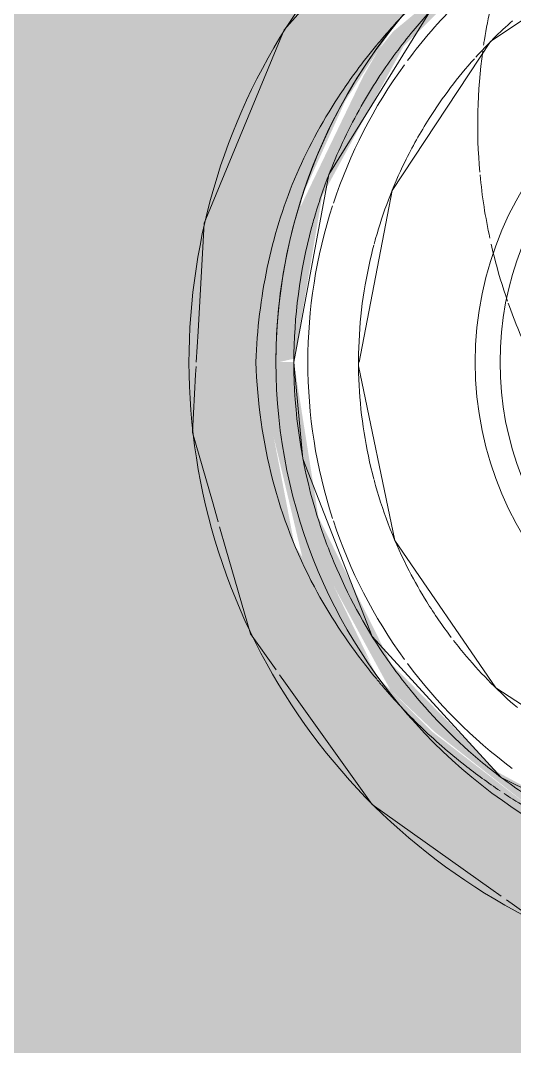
# Model space of a CAD drawing. Header units: metres. Extents: x 42.1 to 94.3, y -3.4 to 61.2.
# Drawn here: x 42.9421 to 42.9696, y 58.8836 to 58.9409 of the extents above; entities that cross this region are included whole.
import ezdxf

# ---------------------------------------------------------------- set-up
doc = ezdxf.new("R2010")
doc.units = ezdxf.units.M
doc.layers.add('ARQ_1100_BASE_TÉRREO_GARAGEM_dwg', color=7, linetype='Continuous', lineweight=5, true_color=0x767676)
doc.layers.add('KIRYA - PISO', color=7, linetype='Continuous', lineweight=5)
doc.layers.add('P-SANR-FIXT', color=7, linetype='Continuous', lineweight=5)

# ---------------------------------------------------------------- blocks, each defined once
blk = doc.blocks.new('USO_ESG_Cuba lavatório retângular - Uso geral-4179220-TÉRREO F_S 2')
at = {"layer": 'P-SANR-FIXT', "true_color": 0xf3f3f3, "transparency": 33554560}
h = blk.add_hatch(color=7, dxfattribs=at)
h.paths.add_polyline_path([(-0.1577742693706414, -0.357624999999851), (0.1869294648993632, -0.357624999999851), (0.1869294648993624, -0.1449999999999286), (-0.1858498807489766, -0.1449999999999286), (-0.1858498807489775, -0.357624999999851), (-0.1731071461119441, -0.357624999999851)])
h.paths.add_polyline_path([(6.036984245838539e-14, -0.2799999999999271), (-0.009270509831188219, -0.2785316954887822), (-0.01763355756871367, -0.2742705098311759), (-0.02427050983118833, -0.2676335575687012), (-0.02512147617277536, -0.2661279080109149), (-0.02896880295329542, -0.2601993078303887), (-0.03101997323187399, -0.2495252780338277), (-0.02853169548879464, -0.2391271243805102), (-0.02329843698083179, -0.2310628503780678), (-0.02032718487592323, -0.2284231174758867), (-0.01763355756871502, -0.225729490168679), (-0.009270509831187677, -0.2214683045110727), (0.0005397920751905673, -0.2200854946656388), (0.009270509831308147, -0.2214683045110727), (0.01763355756883414, -0.225729490168679), (0.02427050983130853, -0.2323664424311531), (0.02620106032315622, -0.2358070138571937), (0.02875675427857716, -0.2397917578824771), (0.03085075423789607, -0.2499999999999275), (0.02853169548891457, -0.2605591455052985), (0.02313259905120621, -0.2689772181099839), (0.02127662880824103, -0.2706274385917687), (0.01763355756883468, -0.2742705098311753), (0.009270509831308959, -0.2785316954887822), (0.0005397920751905673, -0.2799145053342166)])
h = blk.add_hatch(color=7, dxfattribs=at)
h.paths.add_polyline_path([(6.036984245838539e-14, -0.2799999999999271), (0.009270509831308959, -0.2785316954887816), (0.01763355756883468, -0.2742705098311753), (0.02103682275738422, -0.2706274385917687), (0.01495262399933373, -0.2754181547743038), (0.005115685665265587, -0.278850762799462), (-0.005740251485416417, -0.2786740848809623), (-0.015120856965007, -0.2753702936348696), (-0.02127662880812083, -0.2706274385917687), (-0.01763355756871367, -0.2742705098311759), (-0.009270509831188219, -0.2785316954887822), (-0.001606219073634951, -0.2797455998909019)])
h.paths.add_polyline_path([(0.02350055916125775, -0.2684035082387531), (0.02427050983130853, -0.2676335575687012), (0.0239943821674375, -0.2676335575687012)])
h.paths.add_polyline_path([(0.02533763338728054, -0.2344607903327757), (0.02427050983130853, -0.2323664424311531), (0.02411113747499953, -0.2325484830128286), (0.02427050983130853, -0.2327969705295954)])
h.paths.add_polyline_path([(0.02216480677852338, -0.230260739378368), (0.01763355756883441, -0.225729490168679), (0.009270509831308688, -0.2214683045110727), (6.009912567606079e-14, -0.2199999999999278), (-0.009270509831187677, -0.2214683045110727), (-0.01763355756871421, -0.225729490168679), (-0.01994290398108996, -0.2284231174758867), (-0.01512085696500727, -0.2246297063649858), (-0.005298960460554489, -0.2211704951486056), (0.005740251485536615, -0.2213671799762954), (0.01495262399933346, -0.2245818452255522), (0.01983103110264419, -0.2284231174758867)])
h = blk.add_hatch(color=7, dxfattribs=at)
h.paths.add_polyline_path([(0.008961492836928322, -0.2224193610273682), (0.00459006045351066, -0.2211339034132476), (0.001076464003265606, -0.2211704951486056), (0.008652475842557699, -0.2223704175436639)])
h.paths.add_polyline_path([(0.02948634135042344, -0.2499999999999275), (0.03000000000006005, -0.2499999999999275), (0.02853169548891457, -0.2407294901686794), (0.02399438216743641, -0.2323664424311531), (0.0229268492900269, -0.231022781889871), (0.02216480677852338, -0.230260739378368), (0.01495262399933346, -0.2245818452255522), (0.009409097057922141, -0.2226474267692661), (0.01763355756883441, -0.2271262924153521), (0.02356980799348108, -0.2331668081476016), (0.02762958245631962, -0.241347524157432), (0.02900000000005486, -0.2499999999999275)])
h.paths.add_polyline_path([(-0.00896149283681868, -0.2224193610273682), (-0.001606219073634951, -0.2210516804307998), (-0.006172342022609642, -0.2214683045110727), (-0.008683812833991158, -0.2223246765180948)])
h.paths.add_polyline_path([(-0.02982850638679646, -0.2499999999999275), (-0.02896880295329542, -0.24980302959939), (-0.02742318694954413, -0.2407294901686789), (-0.02287370758452634, -0.2323664424311537), (-0.01683319185227034, -0.2264301920065013), (-0.01020990871278061, -0.2229001007567957), (-0.01512085696500727, -0.2246297063649858), (-0.02346149283681863, -0.2315574254367832), (-0.02427050983118833, -0.2325607816963244), (-0.02512147617277536, -0.234036557912982), (-0.02862534557805542, -0.2413207735615983), (-0.02999999999993985, -0.2499999999999275)])
h = blk.add_hatch(color=7, dxfattribs=at)
h.paths.add_polyline_path([(-0.03112010454862275, -0.2499999999999275), (-0.02999999999993985, -0.2499999999999275), (-0.02853169548879464, -0.2407294901686789), (-0.02613361996706347, -0.2354317712737678), (-0.02896880295329542, -0.2398006921694668), (-0.03101997323187237, -0.2495252780338277)])
h.paths.add_polyline_path([(0.03085075423789715, -0.2499999999999275), (0.02832062273725747, -0.2391117576227333), (0.02625332195385592, -0.2362579303333075), (0.02853169548891457, -0.2407294901686794), (0.03000000000006005, -0.2499999999999275)])
h.paths.add_polyline_path([(0.02350055916125613, -0.2315964917610997), (0.02313259905120594, -0.231022781889871), (0.02347751561326932, -0.2315734482131129)])
h = blk.add_hatch(color=7, dxfattribs=at)
h.paths.add_polyline_path([(-0.02473141780710439, -0.2667289747330973), (-0.02862922056194124, -0.2586547607528752), (-0.02999999999993985, -0.249999999999928), (-0.03112010454862275, -0.249999999999928), (-0.02853169548879437, -0.2608728756193458), (-0.02613361996706347, -0.2645682287260882)])
h.paths.add_polyline_path([(0.0253376333872781, -0.2655392096670831), (0.0288369280312818, -0.2598173953671529), (0.03085075423789498, -0.2499999999999388), (0.03000000000006005, -0.2499999999999275), (0.02853169548891457, -0.2592705098311761), (0.025562483296645, -0.2650979168727984)])
h = blk.add_hatch(color=7, dxfattribs=at)
h.paths.add_polyline_path([(5.495550681189343e-14, -0.2789999999999279), (0.006081789383340881, -0.2785316954887822), (0.008584333683063581, -0.2776403751139855), (0.0005397920751905673, -0.2789145053342158)])
h.paths.add_polyline_path([(5.495550681189343e-14, -0.2789999999999279), (-0.008683812833991158, -0.2776753234817607), (-0.004983538829727943, -0.2788396536074532), (-0.001606219073634951, -0.2789483195690556)])
h.paths.add_polyline_path([(-0.00896149283681841, -0.2775806389724873), (-0.01763355756871394, -0.2728737075845142), (-0.02356980799336738, -0.2668331918522609), (-0.02762958245620863, -0.2586524758424294), (-0.02899999999994495, -0.249999999999928), (-0.02999999999993958, -0.249999999999928), (-0.02853169548879437, -0.2592705098311761), (-0.02362944557674037, -0.2682746218231495), (-0.02114980277121716, -0.2706274385917687), (-0.01512085696500997, -0.2753702936348675), (-0.009034897147017358, -0.2775523724557731)])
h.paths.add_polyline_path([(0.008961492836928592, -0.2775806389724873), (0.01495262399933346, -0.2754181547743038), (0.02350055916125775, -0.2684035082387531), (0.02625332195249395, -0.26374206966922), (0.02853169548891457, -0.2592705098311761), (0.03000000000006005, -0.2499999999999275), (0.02897196629984495, -0.2501769978170903), (0.02728877662583338, -0.2595343049447544), (0.02287370758463679, -0.2676335575687012), (0.01683319185238783, -0.2735698079933503), (0.009032939408890736, -0.2775442351257937)])
at = {"layer": 'P-SANR-FIXT', "color": 8, "true_color": 0x808080, "flags": 128}
for points in [[(-0.02899999999994495, -0.2499999999999275), (-0.02704463938920329, -0.2395315960955598), (-0.02144224273753211, -0.2304748821671876), (-0.01294830699241004, -0.2240511783305556), (-0.002708260249435217, -0.2211267368240927), (0.007897002039435363, -0.2220959257671204), (0.01743733420894368, -0.226828047650427), (0.02462619903580339, -0.2346849642163686), (0.0284941604428845, -0.2446071509701222), (0.02900000000005486, -0.2499999999999275)], [(0.02900000000005486, -0.2499999999999275), (0.0270446393893132, -0.2604684039042957), (0.02144224273764229, -0.2695251178326679), (0.01294830699251995, -0.2759488216692998), (0.002708260249545399, -0.2788732631757628), (-0.007897002039325182, -0.2779040742327351), (-0.01743733420883377, -0.2731719523494285), (-0.02462619903569375, -0.2653150357834869), (-0.02849416044277486, -0.2553928490297333), (-0.02899999999994495, -0.249999999999928)]]:
    blk.add_lwpolyline(points, dxfattribs=at)
at = {"layer": 'P-SANR-FIXT', "color": 8, "true_color": 0x808080}
for centre, radius, start, end in [((3.519318170219776e-15, -0.2499999999999989), 0.02999999999999996, 90.00000000000006, 180), ((-1.624300819367011e-15, -0.2499999999999992), 0.02899999999999998, 140.4197907376909, 146.550189210053), ((-1.624300819367011e-15, -0.2499999999999992), 0.02899999999999999, 158.0128132541255, 163.3180037584245), ((3.519318170219776e-15, -0.2499999999999989), 0.02999999999999995, 180.0000000000005, 2.544443745170813e-13), ((-1.624300819367011e-15, -0.2499999999999992), 0.02900000000000002, 196.6819962415716, 201.9871867458876), ((-1.624300819367011e-15, -0.2499999999999992), 0.02900000000000002, 213.449810789949, 219.5802092623046), ((-1.624300819367011e-15, -0.2499999999999992), 0.02900000000000002, 230.4197907376943, 236.5501892100515)]:
    blk.add_arc(centre, radius, start, end, dxfattribs=at)
at = {"layer": 'P-SANR-FIXT'}
for radius, start, end in [(0.03000000000000006, 359.9999999999994, 179.9999999999995), (0.03000000000000004, 180, 359.9999999999994)]:
    blk.add_arc((3.522040309968044e-15, -0.2499999999999989), radius, start, end, dxfattribs=at)
at = {"layer": 'P-SANR-FIXT', "color": 9, "true_color": 0xb9b9b9}
for radius, start, end in [(0.02899999999999997, 135.0000000000001, 140.4197907376909), (0.02899999999999998, 146.5501892100529, 150.0000000000001), (0.02899999999999998, 150.0000000000001, 158.0128132541255), (0.02899999999999999, 163.3180037584245, 165.0000000000001), (0.02899999999999998, 165.0000000000001, 180), (0.02900000000000001, 180.0000000000007, 196.6819962415716), (0.02900000000000002, 201.9871867458876, 213.4498107899491), (0.02900000000000003, 219.5802092623046, 230.4197907376943)]:
    blk.add_arc((-1.624300819367011e-15, -0.2499999999999992), radius, start, end, dxfattribs=at)
at = {"layer": 'P-SANR-FIXT'}
for points, knots in [([(-0.02403998180995364, -0.2319027482001749), (-0.02379727600941851, -0.2316179424690261), (-0.02311581094524697, -0.2308459525267087), (-0.02239825321203478, -0.2301092565046545), (-0.02192373168158194, -0.2296519811028629)], [0.2102138253694852, 0.2102138253694852, 0.2102138253694852, 0.2102138253694852, 0.2222222222222222, 0.243338197191772, 0.243338197191772, 0.243338197191772, 0.243338197191772]), ([(-0.03112010454868079, -0.2499999999999992), (-0.03105362433145359, -0.2481783265250007), (-0.03073618522186431, -0.2455380452976555), (-0.02987031279107671, -0.2421968041518991), (-0.02872634851095996, -0.2389891832788834), (-0.0270599446991954, -0.2358968064746837), (-0.02551123722189162, -0.2337410398351767), (-0.02497458883688078, -0.2330510086531607)], [0, 0, 0, 0, 0.05555555555555555, 0.08333333333333333, 0.1111111111111111, 0.1666666666666667, 0.1944444444444444, 0.1944444444444444, 0.1944444444444444, 0.1944444444444444]), ([(-0.02499279955686044, -0.2669259175787838), (-0.02606347197378125, -0.2655488530916617), (-0.02827344636412887, -0.2622050153227219), (-0.03041345455304413, -0.2566422125314605), (-0.03103700427714679, -0.2522770918437474), (-0.0311201045486808, -0.2499999999999992)], [0.805857110325519, 0.805857110325519, 0.805857110325519, 0.805857110325519, 0.8611111111111112, 0.9305555555555556, 1, 1, 1, 1])]:
    blk.add_open_spline(points, degree=3, knots=knots, dxfattribs=at)
at = {"layer": 'P-SANR-FIXT', "color": 8, "true_color": 0x808080}
for points in [[(-0.02497458883688078, -0.2330510086531607), (-0.02477851308797816, -0.2327988912806707), (-0.02457971234495466, -0.2325505862453667), (-0.02437794424097375, -0.2323059112329072)], [(-0.02435206561145535, -0.2322745689903774), (-0.02424882609734565, -0.2321496908823177), (-0.02414480894535608, -0.2320257587292874), (-0.02403998180995364, -0.2319027482001749)], [(-0.02437595691079662, -0.2676956636195268), (-0.02458451448176946, -0.2674430921687434), (-0.02479029243868345, -0.2671863757323926), (-0.02499279955686044, -0.2669259175787839)]]:
    blk.add_open_spline(points, degree=3, dxfattribs=at)
for points, knots in [([(-0.02403714196071508, -0.2680994922464834), (-0.02407518832654522, -0.2680548629027162), (-0.02417988090358135, -0.267931396354899), (-0.02428393215924985, -0.2678068733596581), (-0.02434998133053575, -0.2677270822901375)], [0.7897861746305082, 0.7897861746305082, 0.7897861746305082, 0.7897861746305082, 0.7916666666666667, 0.794972724931631, 0.794972724931631, 0.794972724931631, 0.794972724931631]), ([(-0.01749531561705512, -0.2739212432292906), (-0.01816731977245275, -0.273469286319818), (-0.01971762638905089, -0.2723405035948135), (-0.02116492023862175, -0.2710808428277392), (-0.02194427389185941, -0.2703284754415509)], [0.6964449301132809, 0.6964449301132809, 0.6964449301132809, 0.6964449301132809, 0.7222222222222222, 0.7569444444444444, 0.7569444444444444, 0.7569444444444444, 0.7569444444444444]), ([(0.01717431462174295, -0.2740740071374929), (0.01644866360422842, -0.2745556097757242), (0.01423808308764814, -0.2758951355347435), (0.01021899331821249, -0.2776705958560101), (0.005764528273547003, -0.2788405171880327), (0.001900747137033993, -0.2792696924367858), (-0.001422129793611786, -0.2792968214804701), (-0.004680033971890694, -0.2789893877572354), (-0.00888830075621569, -0.2781170452465415), (-0.0130842880045422, -0.2765367484810677), (-0.01604177577530616, -0.2748690770945166), (-0.01711486268795945, -0.2741739089616074), (-0.01727548199093927, -0.2740677878146403)], [0.3055555555555556, 0.3055555555555556, 0.3055555555555556, 0.3055555555555556, 0.3333333333333333, 0.3888888888888888, 0.4444444444444444, 0.4791666666666666, 0.5138888888888888, 0.548611111111111, 0.5833333333333333, 0.6527777777777777, 0.6875, 0.6936391645320983, 0.6936391645320983, 0.6936391645320983, 0.6936391645320983])]:
    blk.add_open_spline(points, degree=3, knots=knots, dxfattribs=at)
at = {"layer": 'P-SANR-FIXT'}
blk.add_open_spline([(-0.02194427389185941, -0.2703284754415509), (-0.02268141917695506, -0.2696168548966487), (-0.02337268369281093, -0.268878918502059), (-0.02403714196071508, -0.2680994922464834)], degree=3, dxfattribs=at)
blk = doc.blocks.new('USO_ESG_Sifão de Uso Geral - Sifão para lavatório-4179222-TÉRREO F_S 2')
at = {"layer": 'P-SANR-FIXT', "color": 9, "true_color": 0xbcbcbc}
for p, q in [((-0.03434721384619647, -0.2482944531151773), (-0.03444189542992809, -0.2499999999999291)), ((-0.03445581908005833, -0.2502508136974663), (-0.03448041153741389, -0.2506938099738064)), ((-0.03354729747788352, -0.2577815149291243), (-0.03322347857479796, -0.2589022042538144)), ((-0.03314216392376371, -0.2591836222330829), (-0.03278713486881571, -0.2604123252768021)), ((-0.02979394682969628, -0.2674416545288278), (-0.02945939171931586, -0.2679122392906759)), ((-0.01801275054707932, -0.2793822667196794), (-0.01744198573325958, -0.2797863272154466))]:
    blk.add_line(p, q, dxfattribs=at)
at = {"layer": 'P-SANR-FIXT', "color": 8, "true_color": 0x808080, "flags": 128}
for points in [[(5.657980750584102e-14, -0.2246060849038926), (-0.009764060963215084, -0.2265582842476588), (-0.01802686516218653, -0.2321147251536467), (-0.02351797904032363, -0.2404210863996809), (-0.02535473021846156, -0.2499999999999275)], [(-0.02539312562269686, -0.2502002373887445), (-0.02336399490167426, -0.2599486012150123), (-0.01774257245703068, -0.2681673346010722), (-0.01395663505774508, -0.2706274385917687)]]:
    blk.add_lwpolyline(points, dxfattribs=at)
at = {"layer": 'P-SANR-FIXT', "color": 8, "true_color": 0x797979, "flags": 128}
for points in [[(-0.02557307762365547, -0.227008030098528), (-0.02954356584367739, -0.2314542034785673), (-0.0340120740607537, -0.2422574119664134), (-0.03434721384619647, -0.2482944531151773)], [(-0.03448041153741389, -0.2506938099738064), (-0.03466008330918069, -0.253930327768898), (-0.03354729747788352, -0.2577815149291243)], [(-0.03278713486881571, -0.2604123252768021), (-0.03141480418302927, -0.2651617587868637), (-0.02998932494642532, -0.2671668359363781)], [(-0.02945939171931586, -0.2679122392906759), (-0.02464077150991017, -0.2746901039034858), (-0.01801275054707932, -0.2793822667196794)], [(-0.0171388787439527, -0.2800009051946852), (-0.01509889698238817, -0.2814450657700674), (-0.01039704083028308, -0.2827934658938484)]]:
    blk.add_lwpolyline(points, dxfattribs=at)
at = {"layer": 'P-SANR-FIXT', "color": 8, "true_color": 0x797979}
blk.add_arc((0, -0.2500000000000007), 0.03484968565129577, 129.8989262658566, 269.9999999999993, dxfattribs=at)
at = {"layer": 'P-SANR-FIXT', "color": 9, "true_color": 0xbfbfbf}
for centre, radius, start, end in [((0, -0.2500000000000007), 0.02822349525623124, 134.7800862559656, 143.4192011927717), ((0, -0.2500000000000007), 0.01888887034603921, 90.00000000000045, 269.9999999999999), ((0, -0.2500000000000025), 0.01750000469312064, 95.39646632320525, 264.603533676795), ((0, -0.2500000000000007), 0.02822349525623125, 143.9999999999998, 161.7096203651315), ((0, -0.2500000000000007), 0.02539391509603866, 138.1989370064906, 147.637686742631), ((0, -0.2500000000000007), 0.02539391509603867, 153.9261303949735, 164.2656334787562), ((0, -0.2500000000000007), 0.02822349525623124, 161.9999999999998, 197.9999999999993), ((0, -0.2500000000000007), 0.02539391509603868, 170.214211710638, 182.9376318974669), ((0, -0.2500000000000007), 0.02539391509603869, 195.7343665267853, 207.2993507262768), ((0, -0.2500000000000007), 0.02822349525623121, 198.2903796348602, 215.9999999999993), ((0, -0.2500000000000007), 0.02539391509603869, 211.7769346557255, 217.2227073235928), ((0, -0.2500000000000007), 0.02539391509603869, 217.6991889927403, 220.299917787229), ((0, -0.2500000000000007), 0.0282234952562312, 216.5807988072197, 233.4192011927835)]:
    blk.add_arc(centre, radius, start, end, dxfattribs=at)
at = {"layer": 'P-SANR-FIXT', "color": 8, "true_color": 0x808080}
for radius, start, end in [(0.01888887034603921, 90.00000000000045, 269.9999999999999), (0.02539391509603865, 131.4240903119945, 137.9410084694817), (0.02539391509603866, 147.637686742631, 153.9261303949735), (0.02539391509603866, 164.2656334787562, 165.0000000000006), (0.02539391509603867, 165.0929431047024, 170.214211710638), (0.02539391509603868, 182.9376318974669, 194.9070568952813), (0.02539391509603868, 195.0000000000002, 195.7343665267853), (0.02539391509603869, 207.2993507262768, 211.7769346557255), (0.02539391509603869, 220.299917787229, 229.3874572345209)]:
    blk.add_arc((0, -0.2500000000000007), radius, start, end, dxfattribs=at)
blk = doc.blocks.new('ARQ_1100_BASE_TÉRREO_GARAGEM_dwg-4178582-TÉRREO F_S 2')
at = {"layer": 'KIRYA - PISO', "true_color": 0xaaaaaa}
h = blk.add_hatch(dxfattribs=at)
h.set_pattern_fill('FP_2', color=253, style=0, pattern_type=2)
h.set_pattern_definition([(0, (-4539.02, -1079.475), (0, 0.635), []), (90, (-4539.02, -1079.475), (-0.635, 3.888253587292846e-17), [])])
h.paths.add_polyline_path([(42.6857971168975, 57.72175018781157), (42.68579517903623, 57.83593547000267), (42.71079531801212, 57.83593586484092), (42.71079448506867, 57.86208236435876), (43.42079269342054, 57.87149790888778), (43.42079387181643, 57.83583189685722), (43.44579323980832, 57.85380648215328), (43.44579289068048, 57.87182936217877), (45.5857972558652, 57.87182936217899), (45.5857972558652, 59.17182936217895), (45.55276856228742, 59.17181294327344), (45.55300260374999, 59.16026187996399), (45.55436292680659, 59.15618238744774), (45.55436175062486, 59.14714554574517), (45.55115302290116, 59.13833384191005), (45.54472660931295, 59.13092194466473), (45.5363237532852, 59.12634456898455), (45.52777259493438, 59.12483775201381), (45.51789602597501, 59.1268377520138), (45.51020561381307, 59.13140819423068), (45.50439216696761, 59.13833384191006), (45.50118285115304, 59.14749929242664), (45.50118226306218, 59.15652328836794), (45.50294177110536, 59.16220320713781), (45.50277259493438, 59.17182936217895), (45.09842334011688, 59.17182936217895), (45.0984231590001, 59.15437269577441), (45.10523646739881, 59.15437262508506), (45.10866430488664, 59.11439801166792), (45.05880425652782, 59.11437427290669), (45.0616098506062, 59.15437307771875), (45.06842315957613, 59.15442841481304), (45.06842334011441, 59.17182936217895), (44.99562161911313, 59.17182936217895), (44.98345013340377, 59.02372451137878), (44.97128173123389, 59.17182936217895), (44.89848001022897, 59.17182936217895), (44.89847982913403, 59.15437477021677), (44.90529313753274, 59.15437469952788), (44.90809790162808, 59.11437583650817), (44.85823785376766, 59.11440060987965), (44.86166652074013, 59.15437515215974), (44.86847982969218, 59.15442841481304), (44.86848001023105, 59.17182936217895), (43.69311115032767, 59.17182991563376), (43.69311044405869, 59.17182991563376), (43.67379290628112, 59.17182991563376), (43.67363057726412, 59.17182991563376), (42.5857972558652, 59.17182936217895), (42.58579725586884, 57.72175086700879)])
h.paths.add_polyline_path([(42.71078959110679, 57.87175093675394), (42.71076982303663, 58.57160093152432), (42.75076982302112, 58.57160206896204), (42.75076982302112, 57.87175207419258)])
h.paths.add_polyline_path([(43.87277173689495, 58.53684629000906), (43.85047235039352, 58.53817875625914), (43.82850145607915, 58.54221829926225), (43.80716892930022, 58.54884863906304), (43.78680319520631, 58.55802877955563), (43.76767729711571, 58.56957166164269), (43.74963848821665, 58.58382002446745), (43.73299678974453, 58.60079939661765), (43.72052582626048, 58.6167365166018), (43.70895492951536, 58.63584547924139), (43.69963562595466, 58.65674328696873), (43.693136924795, 58.67754468072174), (43.6891425154805, 58.69935945395839), (43.68775783486314, 58.721817675526), (43.68802558308762, 59.02481181055473), (43.69352972873737, 59.02325214900969), (43.69773408520455, 59.02281842633843), (44.04773634020336, 59.02284473073321), (44.05418009865144, 59.02379859398083), (44.05773505536309, 59.02493221419713), (44.05758074242684, 58.71896618045108), (44.05637652890871, 58.6993870533999), (44.05238539861424, 58.6775716800107), (44.04572701039156, 58.6562478911606), (44.03657366187251, 58.63587010139977), (44.02500563752306, 58.6167593997565), (44.01124154429694, 58.59916429127971), (43.99543617537496, 58.58337732140301), (43.97786125654189, 58.56958745800056), (43.95873709367601, 58.55804170123336), (43.93837273967753, 58.54885849967442), (43.91582144209591, 58.54200049885668), (43.8950709228617, 58.53818210806111), (43.87702575661325, 58.53710112425915)])
h.paths.add_polyline_path([(43.87276760448077, 58.59183157955278), (43.89118237784594, 58.59324607516364), (43.90765605148432, 58.59668671784228), (43.92251025972048, 58.60174412688394), (43.93776629534664, 58.60925316208125), (43.95189590666904, 58.61871288282229), (43.96468862416774, 58.62991460642269), (43.97615560065929, 58.64310820736534), (43.98594598656261, 58.65805944628193), (43.99341281306122, 58.67374294701116), (43.99872509150695, 58.69018088253834), (44.00161397511896, 58.70473140641234), (44.00274765174565, 58.72503246088717), (44.00252409600156, 58.85899816700186), (44.0016650515881, 58.86554529701686), (43.99811534864211, 58.87373083694082), (43.99341281306122, 58.8798747199567), (43.98630698218442, 58.88517170758291), (43.9791860882279, 58.88815907656277), (43.97094246245202, 58.88929089827133), (43.96084052711959, 58.88790037988215), (43.92948046384328, 58.88206723798979), (43.9027325071647, 58.87897658891397), (43.87239768407483, 58.87783697909597), (43.84206497529728, 58.87903154204871), (43.81200541599388, 58.88256003226639), (43.78042512578901, 58.88860013840514), (43.77394990507139, 58.88927523058053), (43.76556020889077, 58.88790037988215), (43.75750760143784, 58.88410976083227), (43.75183762670206, 58.87962524092348), (43.74690098212496, 58.87304886758788), (43.74380329853101, 58.86543155163794), (43.74274913643699, 58.85727631478001), (43.74293667670045, 58.71915270252483), (43.74390426534376, 58.70471203826028), (43.74764789079754, 58.68683080433834), (43.75343587088601, 58.67052391737463), (43.76063870016529, 58.656137105407), (43.76983551650843, 58.64246923645558), (43.78165740832941, 58.62918601101742), (43.7948935286459, 58.61785885836765), (43.80776629571396, 58.60924339194195), (43.82302345984962, 58.60173664996167), (43.83912079580308, 58.59625869342457), (43.85580097246883, 58.59295658212709), (43.87272401438895, 58.591834469871)])
h.paths.add_polyline_path([(43.86854105951635, 58.70108639699335), (43.86032099738353, 58.70311933560173), (43.85287692954967, 58.70702547805752), (43.84622843251715, 58.71310158305563), (43.84151964313004, 58.72021617808188), (43.83877446624128, 58.7274529035974), (43.83775678227245, 58.73582894872636), (43.83775031948978, 58.82182177180706), (43.83825988433782, 58.82570480168474), (43.83975708820203, 58.82932363546849), (43.84213989912784, 58.83243165565139), (43.84524593251148, 58.83481705582433), (43.84886351734093, 58.83631727493071), (43.85350918668058, 58.83683013288031), (43.89247898564923, 58.83683306165251), (43.89586035801276, 58.83650929042305), (43.89908215758318, 58.83543294735603), (43.90197913328211, 58.83365923975057), (43.90440269474946, 58.83127914381053), (43.90622853377263, 58.82841473833446), (43.90736300024679, 58.82521294310539), (43.90774790563346, 58.82183798314813), (43.90750017865668, 58.73372006763466), (43.9067405920279, 58.72745896498073), (43.90365334985481, 58.71943022157426), (43.89895690340758, 58.7126248204836), (43.89264177247815, 58.70702902438229), (43.88507233444791, 58.70308283489828), (43.87697870208385, 58.7010871494827), (43.86897380512725, 58.70108643558664)])
h.paths.add_polyline_path([(42.8145025898512, 58.75030156363467), (42.81347715514761, 58.75066037872433), (42.81289915557623, 58.75158025974673), (42.8128579202758, 58.75194623315186), (42.81313033970217, 59.11913668012539), (42.81367232409759, 59.11966667653196), (42.81448883096351, 59.11989157143838), (42.96522673299334, 59.12015384988092), (42.96535532009674, 59.12610492670957), (42.9663312095859, 59.12810492670958), (42.96620230513106, 59.14387733453406), (42.9653548561584, 59.14643415903984), (42.96535439222005, 59.15360129427783), (42.96826093501592, 59.16100268767563), (42.97330659202142, 59.16660642566699), (42.97965326599608, 59.17002732912251), (42.98701495359165, 59.17108435436862), (42.99417508468637, 59.16959781752246), (43.00047334520963, 59.16568472388565), (43.00506291752837, 59.15977155448315), (43.00730800535499, 59.15338063505672), (43.00730709907506, 59.14620329731986), (43.00619223938122, 59.14253899431439), (43.0063312095859, 59.12763053190243), (43.00730709907506, 59.12610492670957), (43.0076312095859, 59.11989160178403), (43.18151733418839, 59.11972875557343), (43.1822855350625, 59.11896055481955), (43.18244840859283, 59.11824695933122), (43.18222806463892, 58.75112389846522), (43.18162607376229, 58.75052190758859), (43.18080373893196, 58.75030156363489), (42.82954224858159, 58.75030156363468)])
h.paths.add_polyline_path([(42.83591864234499, 58.77340082006511), (43.15964368438204, 58.7734008670903), (43.15964368438204, 59.01548288174247), (42.83559854955007, 59.01548288174247), (42.83590645263516, 58.78261974075013)])
h.paths.add_polyline_path([(42.99762454409488, 58.90504927797572), (42.98910443158772, 58.90638155486323), (42.98206604825698, 58.90948715088211), (42.9757246078681, 58.91470608250262), (42.97133120958591, 58.92074073288513), (42.96852432725355, 58.92795286162742), (42.96772633131456, 58.93616372348036), (42.96883332620946, 58.94340680923363), (42.97193782143817, 58.95053684738373), (42.97638326495203, 58.95633026216453), (42.98294458806642, 58.96124492045152), (42.99063400192232, 58.96420836573115), (42.998267198867, 58.96504408096182), (43.00539939187004, 58.96410510993969), (43.01283623352538, 58.96095692907726), (43.01886582323773, 58.95633026216453), (43.02363969178688, 58.95010883554467), (43.02664067101289, 58.94286383079685), (43.02766424914085, 58.93508898302169), (43.02664067101289, 58.92731413524653), (43.02352067599487, 58.91991402609878), (43.01815548078299, 58.91330263894261), (43.01180024353749, 58.90872417567508), (43.00428741915118, 58.90592646211799), (42.9987055815752, 58.90519159925999)])
h.paths.add_polyline_path([(42.99762454409488, 58.91453061350065), (43.00383121427902, 58.91559802198561), (43.00793278898144, 58.91730721137517), (43.01249643832115, 58.92098851204935), (43.01581755093626, 58.92574877421802), (43.01762479997905, 58.93084968907197), (43.01815750466253, 58.93528198318011), (43.01718196382375, 58.94113520772685), (43.01508796386442, 58.94581211215078), (43.01216150659303, 58.94962594551939), (43.00698192593283, 58.95327487655872), (43.00212879587535, 58.95505435654518), (42.99745158766098, 58.95562458239534), (42.99141524956717, 58.95457885701816), (42.98687100166104, 58.95252906584159), (42.98292231483495, 58.94941056568214), (42.97946713321885, 58.94451512808676), (42.97762450602085, 58.9393299314027), (42.9771826454749, 58.93420429869888), (42.97776668402854, 58.92976808545306), (42.98020827466806, 58.92430440636873), (42.98314314339518, 58.92050938645564), (42.98734535933459, 58.91728491275602), (42.99302497849592, 58.91513615779956), (42.9975895398351, 58.91453522189886)])
h.paths.add_polyline_path([(43.80023942159193, 58.95932612976534), (43.80218056443012, 58.95958168606815), (43.80451607865098, 58.96073505741185), (43.80554272245062, 58.96152282890635), (43.80673461212005, 58.96307612976518), (43.80748386528882, 58.96488498692684), (43.80773942159163, 58.96682612976504), (43.80748386528882, 58.96876727260324), (43.80673461212005, 58.97057612976489), (43.80554272245062, 58.97212943062373), (43.80398942159177, 58.97332132029317), (43.80218056443012, 58.97407057346193), (43.80023942159193, 58.97432612976475), (43.79829827875372, 58.97407057346193), (43.79648942159207, 58.97332132029317), (43.79493612073323, 58.97212943062373), (43.79374423106379, 58.97057612976489), (43.79299497789503, 58.96876727260324), (43.79273942159221, 58.96682612976504), (43.79299497789503, 58.96488498692684), (43.79374423106379, 58.96307612976518), (43.79493612073323, 58.96152282890635), (43.79648942159207, 58.9603309392369), (43.79829827875372, 58.95958168606815)])
h.paths.add_polyline_path([(43.94523942118127, 58.95933702722535), (43.94718056401946, 58.95959258352818), (43.94898942118112, 58.96034183669693), (43.95054272203995, 58.96153372636637), (43.95179172741005, 58.96322491672434), (43.95248386487815, 58.96489588438686), (43.95273942118098, 58.96683702722506), (43.95248386487815, 58.96877817006325), (43.9517346117094, 58.97058702722492), (43.95054272203995, 58.97214032808375), (43.94898942118112, 58.97333221775319), (43.94718056401946, 58.97408147092194), (43.94523942118127, 58.97433702722477), (43.94329827834307, 58.97408147092194), (43.94093195012692, 58.97290445516806), (43.93993612032258, 58.97214032808375), (43.93874423065313, 58.97058702722492), (43.93799497748438, 58.96877817006325), (43.93773942118155, 58.96683702722506), (43.93799497748438, 58.96489588438686), (43.93874423065313, 58.9630870272252), (43.93993612032258, 58.96153372636637), (43.94148942118141, 58.96034183669693), (43.94333199963594, 58.95958814403575)])
h.paths.add_polyline_path([(42.90522173427603, 59.05151772178154), (42.90940671007074, 59.05206868429725), (42.91330648668105, 59.05368402465947), (42.91665530077562, 59.05625366009196), (42.91922493620813, 59.05960247418655), (42.92084027657035, 59.06350225079686), (42.92139123908606, 59.06768722659156), (42.92084027657035, 59.07187220238627), (42.91922493620813, 59.07577197899658), (42.91665530077562, 59.07912079309116), (42.91330648668105, 59.08169042852366), (42.90940671007074, 59.08330576888588), (42.90522173427603, 59.08385673140159), (42.90103675848132, 59.08330576888588), (42.89713698187101, 59.08169042852366), (42.89378816777644, 59.07912079309116), (42.89121853234393, 59.07577197899658), (42.88960319198172, 59.07187220238627), (42.889052229466, 59.06768722659156), (42.88960319198172, 59.06350225079686), (42.89121853234393, 59.05960247418655), (42.89378816777644, 59.05625366009196), (42.89713698187101, 59.05368402465947), (42.90125185889828, 59.05204036579012)])
h.paths.add_polyline_path([(42.99761904560643, 59.05151772178155), (43.00282899352799, 59.05249324165326), (43.00570379801145, 59.05368402465948), (43.00905261210602, 59.05625366009197), (43.01162224753852, 59.05960247418655), (43.01323758790073, 59.06350225079686), (43.01378855041645, 59.06768722659156), (43.01323758790073, 59.07187220238627), (43.01162224753852, 59.07577197899656), (43.00905261210602, 59.07912079309115), (43.0047320965767, 59.0820929204365), (43.00116373573503, 59.08339006409298), (42.99761904560643, 59.08385673140158), (42.99282204613177, 59.08305226037714), (42.98881119787448, 59.08113557796441), (42.98618547910684, 59.07912079309115), (42.98361584367434, 59.07577197899658), (42.98200050331212, 59.07187220238627), (42.9814495407964, 59.06768722659156), (42.98219010486426, 59.06304451215823), (42.98418676572397, 59.05885843408556), (42.98633120958591, 59.05614183716241), (42.99047231430755, 59.05329548359552), (42.9943312095859, 59.0519505736053), (42.99760679822634, 59.05151933417972)])
h.paths.add_polyline_path([(43.09001621594876, 59.05152519408701), (43.09420119174347, 59.05207615660272), (43.09810096835378, 59.05369149696493), (43.10144978244836, 59.05626113239743), (43.10401941788086, 59.05960994649202), (43.10563475824308, 59.06350972310232), (43.10618572075879, 59.06769469889703), (43.10563475824308, 59.07187967469174), (43.10401941788086, 59.07577945130205), (43.10144978244836, 59.07912826539663), (43.09810096835378, 59.08169790082913), (43.09420119174347, 59.08331324119135), (43.09001621594876, 59.08386420370706), (43.08583124015405, 59.08331324119135), (43.08193146354375, 59.08169790082913), (43.07858264944916, 59.07912826539663), (43.07601301401666, 59.07577945130205), (43.07439767365445, 59.07187967469174), (43.07384671113873, 59.06769469889703), (43.07439767365445, 59.06350972310232), (43.07601301401666, 59.05960994649202), (43.07858264944916, 59.05626113239743), (43.08193146354375, 59.05369149696493), (43.08583124015405, 59.05207615660272)])
h.paths.add_polyline_path([(43.87272981478514, 59.06965557813631), (43.86542507361025, 59.07085299637633), (43.85993469255348, 59.07323139829489), (43.85505214525573, 59.07697790860654), (43.85107917969084, 59.08215557813612), (43.84854022710605, 59.08849988541917), (43.8477298147855, 59.09465557813595), (43.84858166912827, 59.10112605426342), (43.85107917969084, 59.10715557813577), (43.85505214525573, 59.11233324766535), (43.86022981478533, 59.11630621323025), (43.86625933865768, 59.11880372379282), (43.87292507361025, 59.11962987182359), (43.8792002909126, 59.11880372379282), (43.88522981478496, 59.11630621323025), (43.89049124110019, 59.11222409369716), (43.89438044987944, 59.10715557813576), (43.89700253649578, 59.10017980519067), (43.89772981478478, 59.09465557813595), (43.89687796044201, 59.08818510200848), (43.89438044987944, 59.08215557813613), (43.88967862132476, 59.07641863236394), (43.88518459126097, 59.07298621084467), (43.8781014545123, 59.07036276792253), (43.87292507361025, 59.06968128444831)])
h.paths.add_polyline_path([(43.87272981478514, 59.07665557813592), (43.87738855759699, 59.07726891326272), (43.88172981478515, 59.0790671208678), (43.88591545466701, 59.08252416555184), (43.888716924546, 59.08661801039053), (43.89024558168594, 59.09097746258097), (43.89059368807147, 59.0956895631814), (43.88975798434696, 59.10017980519067), (43.88779394923656, 59.10433888893428), (43.884583939264, 59.10805398866442), (43.88172981478515, 59.11024403540409), (43.87702575661325, 59.11209000666481), (43.87272981478514, 59.11265557813598), (43.8677486927082, 59.11190870914535), (43.86292507361025, 59.10962653578228), (43.85958818562646, 59.1068443466112), (43.8570181701992, 59.10335817764263), (43.85534314991191, 59.09931432094781), (43.85480271648826, 59.09410183472439), (43.85560456553456, 59.08936572218248), (43.85714135751699, 59.08565557813593), (43.86053350317975, 59.08151973702459), (43.86452873546018, 59.07873619708893), (43.86904278793371, 59.07714098442958), (43.8705085901076, 59.07694800791242)])
at = {"color": 254, "lineweight": 5, "true_color": 0xe9e9e9}
for radius, start, end in [(0.03003970504567299, 163.6558658945278, 170.9653223612248), (0.0300397050456679, 172.1823609162386, 185.0921760162076), (0.03003970504567538, 185.3772438150889, 192.2025676384048), (0.03003970504567311, 192.8571428571431, 194.150032379971)]:
    blk.add_arc((42.99762454409488, 58.93508898302117), radius, start, end, dxfattribs=at)
at = {"color": 254, "lineweight": 5, "true_color": 0xd4d4d4}
blk.add_arc((42.99762454409488, 58.93508898302117), 0.03003970504566724, 170.9653223612248, 171.5347181207294, dxfattribs=at)
at = {"color": 7, "lineweight": 5, "true_color": 0xf4f4f4}
for radius, start, end in [(0.03003970504567401, 194.1500323799717, 199.175963939806), (0.03003970504567181, 199.3676462368791, 205.8794761375865)]:
    blk.add_arc((42.99762454409488, 58.93508898302117), radius, start, end, dxfattribs=at)

msp = doc.modelspace()

# ---------------------------------------------------------------- block references
at = {"layer": 'ARQ_1100_BASE_TÉRREO_GARAGEM_dwg', "color": 253, "true_color": 0xaaaaaa}
msp.add_blockref('ARQ_1100_BASE_TÉRREO_GARAGEM_dwg-4178582-TÉRREO F_S 2', (0, 0), dxfattribs=at)
at = {"layer": 'P-SANR-FIXT', "color": 9, "true_color": 0xbfbfbf}
msp.add_blockref('USO_ESG_Sifão de Uso Geral - Sifão para lavatório-4179222-TÉRREO F_S 2', (42.98633120958584, 59.17182992670951), dxfattribs=at)
at = {"layer": 'P-SANR-FIXT'}
msp.add_blockref('USO_ESG_Cuba lavatório retângular - Uso geral-4179220-TÉRREO F_S 2', (42.98633120958584, 59.17182992670951), dxfattribs=at)

doc.saveas('drawing.dxf')
